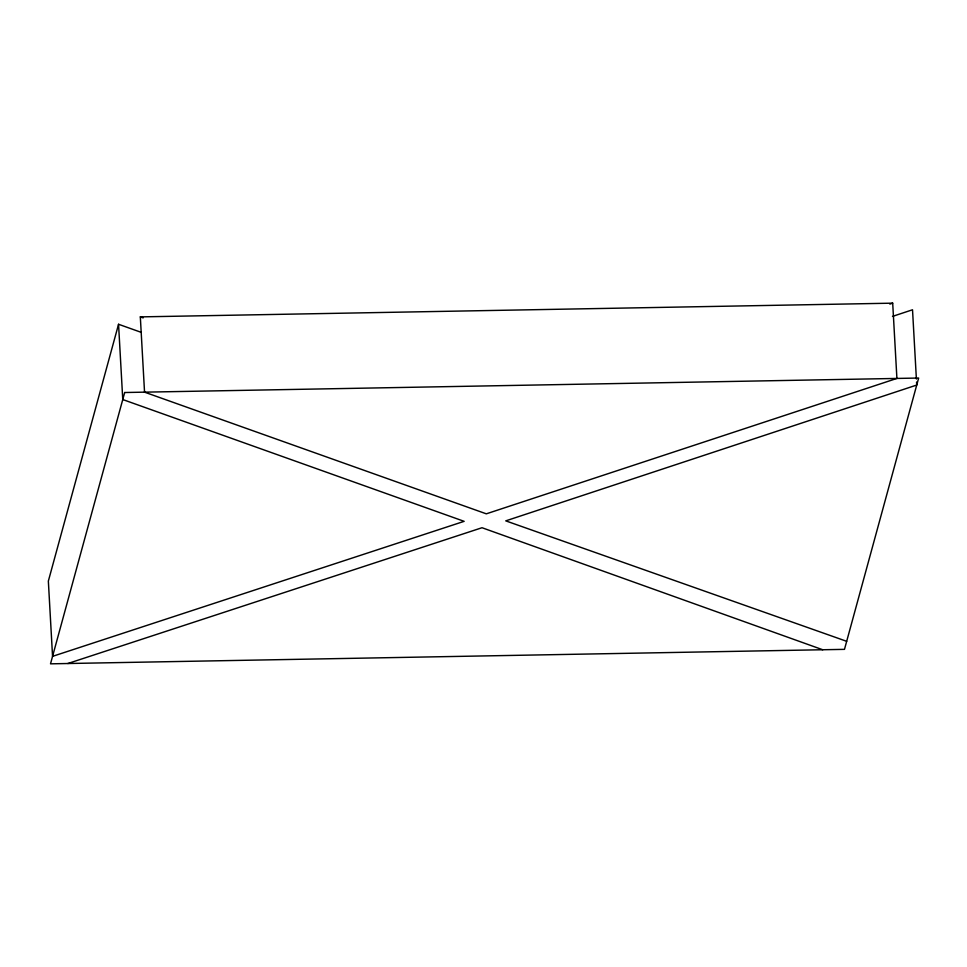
<?xml version="1.0" encoding="UTF-8"?>
<svg xmlns="http://www.w3.org/2000/svg" width="967" height="967" viewBox="0 0 967 967"><rect width="100%" height="100%" fill="white"/><g stroke="black" fill="none" stroke-linecap="round" stroke-linejoin="round"><path stroke-width="1.45" d="M118.554 324.271L48.35 581.082L52.556 656.351L464.148 521.334L122.761 399.54L118.554 324.271L141.315 332.382M889.833 304.109L892.698 303.167L896.905 378.423L486.316 513.828L144.542 392.155L140.324 316.886L892.698 303.167M892.481 316.402L912.522 309.778L916.39 379.028M67.835 663.519L482.025 527.728L822.736 649.751M846.681 641.314L505.753 520.862L916.728 385.047L916.559 382.038M140.324 316.886L143.164 317.901M124.683 392.517L50.514 663.833L844.481 649.353L918.65 378.037L124.683 392.517"/></g></svg>
